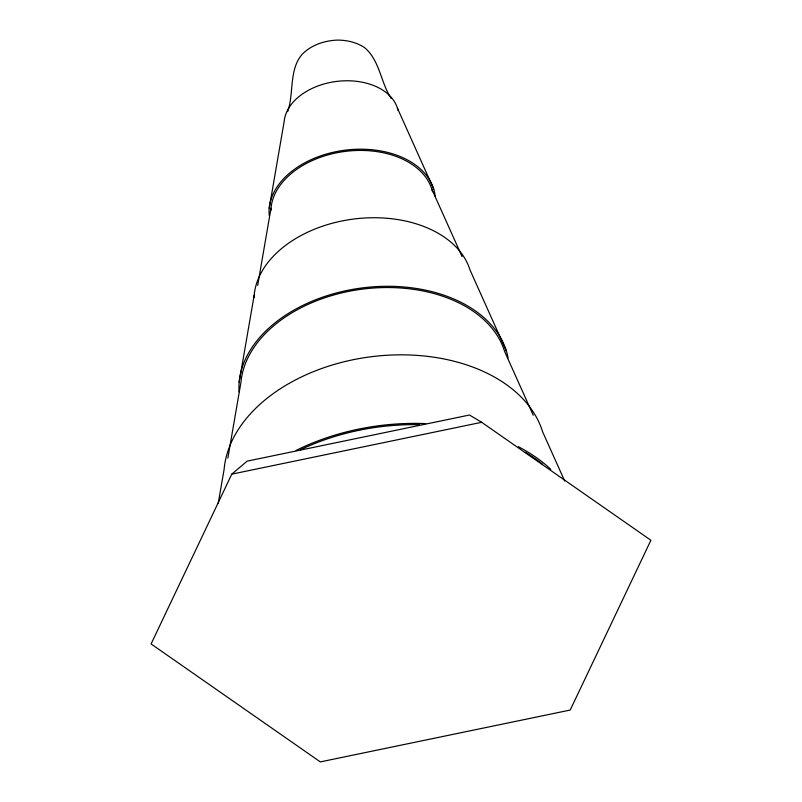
<?xml version="1.0" encoding="UTF-8"?>
<svg xmlns="http://www.w3.org/2000/svg" width="802" height="802" viewBox="0 0 802 802"><rect width="100%" height="100%" fill="white"/><g stroke="black" fill="none" stroke-linecap="round" stroke-linejoin="round"><path stroke-width="1.2" d="M218.214 503.506L224.139 469.2A161.753 108.861 -7.2 0 1 373.511 356.449A161.753 108.861 -7.2 0 1 542.703 431.997L564.708 481.04M239.156 382.213L254.184 295.226M269.201 208.249L284.189 121.423A57.503 38.697 -7.2 0 1 338.935 81.162A57.503 38.697 -7.2 0 1 398.003 110.365M227.858 458.122L240.981 382.163A133.854 90.085 -7.2 0 1 364.579 288.87A133.854 90.085 -7.2 0 1 504.578 351.376L533.24 415.256M257.693 285.382L271.016 208.199M287.697 111.568C294.133 93.303 288.71 69.724 302.224 54.265C311.296 45.002 324.208 40.742 336.94 40.1C346.534 40.02 356.118 42.165 364.248 47.398C379.647 59.769 380.689 82.446 391.035 98.295M231.788 474.142L151.097 643.946L320.319 761.9L570.212 710.051L650.903 540.257L481.681 422.303L469.511 415.015L247.136 461.15L231.788 474.142L481.681 422.303M397.431 108.19L433.702 189.031M506.363 351.005L470.032 270.023A109.603 73.764 -7.2 0 0 353.622 219.046A109.603 73.764 -7.2 0 0 254.023 297.642M431.917 189.402L462.102 256.7M239.046 391.807A135.678 91.318 -7.2 0 1 362.674 287.858A135.678 91.318 -7.2 0 1 508.077 357.973M270.875 210.595A81.704 54.987 -7.2 0 1 346.454 151.247A81.704 54.987 -7.2 0 1 432.549 191.718M269.261 215.628A83.528 56.22 -7.2 0 1 346.324 150.024A83.528 56.22 -7.2 0 1 435.175 196.249M300.409 449.782A186.004 125.182 -7.2 0 1 419.566 424.679M525.3 452.228A186.004 125.182 -7.2 0 1 542.583 464.258M296.078 450.433A187.828 126.415 -7.2 0 1 425.712 423.616M518.353 446.684A187.828 126.415 -7.2 0 1 550.743 469.26"/></g></svg>
